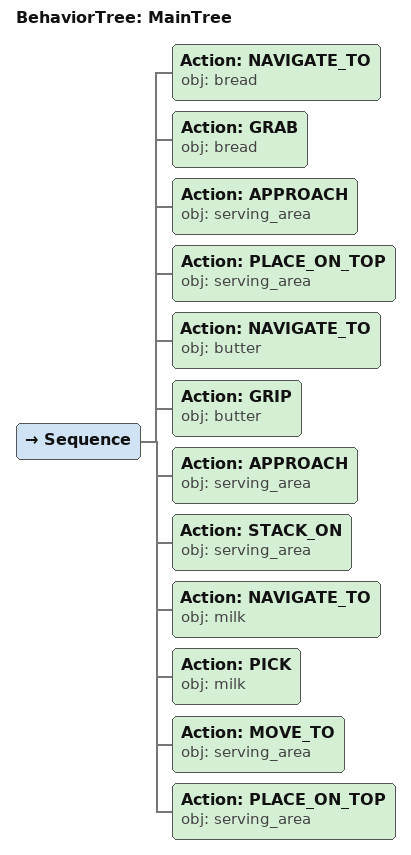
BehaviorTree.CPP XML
<root main_tree_to_execute="MainTree">
  <BehaviorTree ID="MainTree">
    <Sequence>
      <!-- Navigate to bread -->
      <Action ID="NAVIGATE_TO" obj="bread" />
      <!-- Grab bread -->
      <Action ID="GRAB" obj="bread" />
      <!-- Approach serving_area -->
      <Action ID="APPROACH" obj="serving_area" />
      <!-- Place on serving_area -->
      <Action ID="PLACE_ON_TOP" obj="serving_area" />
      <!-- Navigate to butter -->
      <Action ID="NAVIGATE_TO" obj="butter" />
      <!-- Grip butter -->
      <Action ID="GRIP" obj="butter" />
      <!-- Approach serving_area -->
      <Action ID="APPROACH" obj="serving_area" />
      <!-- Stack on serving_area -->
      <Action ID="STACK_ON" obj="serving_area" />
      <!-- Navigate to milk -->
      <Action ID="NAVIGATE_TO" obj="milk" />
      <!-- Pick milk -->
      <Action ID="PICK" obj="milk" />
      <!-- Move to serving_area -->
      <Action ID="MOVE_TO" obj="serving_area" />
      <!-- Place on serving_area -->
      <Action ID="PLACE_ON_TOP" obj="serving_area" />
    </Sequence>
  </BehaviorTree>
</root>
